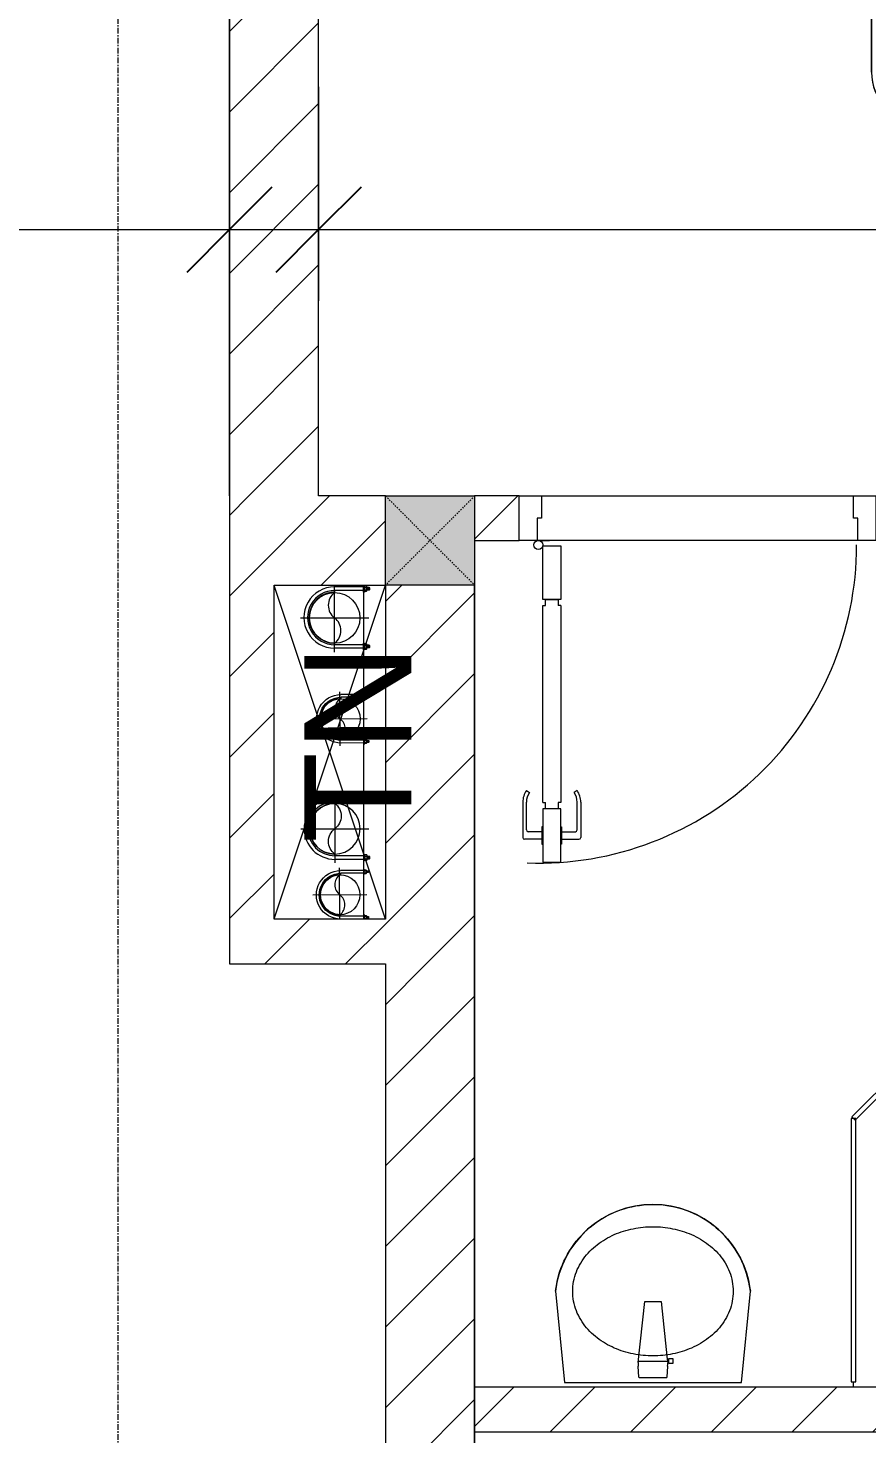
# Model space of a CAD drawing. Header units: millimetres. Extents: x 1591 to 239055, y -15958 to 83255.
# Drawn here: x 213931 to 215812, y 40232 to 43387 of the extents above; entities that cross this region are included whole.
import ezdxf

# ---------------------------------------------------------------- set-up
doc = ezdxf.new("R2010")
doc.units = ezdxf.units.MM
for name, pattern in [('Dash', [6, 3, -3]), ('Grid Line', [22.225, 12.7, -3.175, 3.175, -3.175]), ('IMPORT-CENTER _2_', [40.64, 25.4, -5.08, 5.08, -5.08])]:
    doc.linetypes.add(name, pattern=pattern)
for name, color, linetype, lineweight in [('0-1', 250, 'Continuous', 5), ('0-2', 7, 'Continuous', 9), ('A-ANNO-DIMS', 211, 'Continuous', 9), ('A-ANNO-DIMS-160', 211, 'Continuous', 9), ('A-DETL-GENF-1', 9, 'Continuous', 9), ('A-DOOR-1', 254, 'Continuous', 9), ('A-DOOR-2', 9, 'Continuous', 9), ('A-FLOR', 192, 'Continuous', 9), ('A-FLOR-1', 7, 'Continuous', 9), ('A-FLOR-2', 9, 'Continuous', 9), ('A-GLAZ-CURT-1', 254, 'Continuous', 9), ('A-GLAZ-CURT-2', 9, 'Continuous', 9), ('A-WALL-1', 253, 'Continuous', 18), ('A-WALL-2', 9, 'Continuous', 9), ('A-WALL-3', 113, 'Continuous', 18), ('A-WALL-PATT-1', 10, 'Continuous', 9), ('A-WALL-PATT-2', 111, 'Continuous', 9), ('G-ANNO-TEXT-1', 7, 'Continuous', 9), ('G-IMPT', 8, 'Continuous', 9), ('G-IMPT-2', 8, 'IMPORT-CENTER _2_', 9), ('I-FURN-1', 254, 'Continuous', 9), ('M-EQPM', 50, 'Continuous', 9), ('P-SANR-FIXT-1', 254, 'Continuous', 9), ('S-COLS', 52, 'Continuous', 9), ('S-COLS-5', 52, 'Continuous', 18), ('S-COLS-HDLN', 52, 'Dash', 9), ('S-GRID-1', 1, 'Grid Line', 9)]:
    doc.layers.add(name, color=color, linetype=linetype, lineweight=lineweight)
doc.styles.add('Arial_11', font='arial_0.ttf', dxfattribs={"height": 240})
doc.styles.add('UTM Avo', font='UTM Avo.ttf', dxfattribs={"width": 0.9, "height": 400})
doc.dimstyles.new('1_Dim_chi_tiet_2_5', dxfattribs={"dimscale": 304.8, "dimtxt": 399.720379, "dimasz": 0.629921, "dimexe": 0.524934, "dimexo": 0.0625, "dimgap": 0.052493, "dimtad": 1, "dimdec": 0, "dimrnd": 5, "dimzin": 0, "dimdsep": 46, "dimtxsty": 'UTM Avo', "dimblk1": 'OBLIQUE', "dimblk2": 'OBLIQUE', "dimsah": 1, "dimcen": 0.09, "dimdle": 0.524934, "dimazin": 0, "dimtfac": 1, "dimtdec": 4, "dimtix": 1, "dimtmove": 0, "dimatfit": 3, "dimfxl": 1.049869, "dimfxlon": 1, "dimtvp": 1, "dimtolj": 1, "dimtzin": 0, "dimarcsym": 2})
doc.dimstyles.new('1_Dim_chi_tiet_2_5_1', dxfattribs={"dimscale": 304.8, "dimtxt": 399.720379, "dimasz": 0.629921, "dimexe": 0.524934, "dimexo": 0.0625, "dimgap": 0.052493, "dimtad": 1, "dimdec": 0, "dimrnd": 5, "dimzin": 0, "dimdsep": 46, "dimtxsty": 'UTM Avo', "dimblk1": 'OBLIQUE', "dimblk2": 'OBLIQUE', "dimsah": 1, "dimcen": 0.09, "dimdle": 0.524934, "dimazin": 0, "dimtfac": 1, "dimtdec": 4, "dimtix": 1, "dimtmove": 0, "dimatfit": 3, "dimfxl": 1.049869, "dimfxlon": 1, "dimtvp": 1, "dimtolj": 1, "dimtzin": 0, "dimarcsym": 2})
pattern_1 = [(45, (0, 0), (-90.50967, 90.50967), [])]
pattern_2 = [(45, (95879.7, 0), (-90.50967, 90.50967), [])]

# ---------------------------------------------------------------- blocks, each defined once
blk = doc.blocks.new('NCV_TKTC_KET CAU_rvt-1-TKCS_MB TẦNG 6-8')
at = {"layer": 'A-FLOR-1'}
blk.add_line((118602.6, 41386.9), (118602.6, 42136.9), dxfattribs=at)
blk = doc.blocks.new('DOOR_CW_01 CANH MO-PANEL KINH - DIG_02-800x2200-CỬA NHÔM KÍNH-V25-TKCS_MB TẦNG 6-8')
at = {"layer": 'A-DETL-GENF-1'}
for p, q in [((-347, -182), (-347, -62)), ((-347, -62), (-307, -62)), ((-307, -62), (-307, -182)), ((-307, -182), (-347, -182)), ((-341, -196), (-341, -182)), ((-341, -182), (-313, -182)), ((-313, -182), (-313, -196)), ((-347, -196), (-341, -196)), ((-347, -638), (-347, -196)), ((-307, -196), (-313, -196)), ((-307, -196), (-307, -638)), ((-383.9, -611.2), (-377.3, -615.8)), ((-270.1, -611.2), (-276.7, -615.8)), ((-392, -637), (-392, -716.5)), ((-384, -699.5), (-384, -637)), ((-347, -638), (-341, -638)), ((-307, -652), (-347, -652)), ((-347, -652), (-347, -772)), ((-341, -652), (-341, -638)), ((-313, -652), (-341, -652)), ((-307, -638), (-313, -638)), ((-313, -638), (-313, -652)), ((-307, -772), (-307, -652)), ((-270, -699.5), (-270, -637)), ((-262, -637), (-262, -716.5)), ((-349, -692.2), (-349, -731.8)), ((-347, -692.2), (-349, -692.2)), ((-347, -692.2), (-347, -731.8)), ((-307, -692.2), (-307, -731.8)), ((-307, -692.2), (-305, -692.2)), ((-305, -692.2), (-305, -731.8)), ((-349, -720.5), (-388, -720.5)), ((-349, -703.5), (-380, -703.5)), ((-305, -703.5), (-274, -703.5)), ((-305, -720.5), (-266, -720.5)), ((-349, -731.8), (-347, -731.8)), ((-305, -731.8), (-307, -731.8)), ((-347, -772), (-307, -772))]:
    blk.add_line(p, q, dxfattribs=at)
blk.add_circle((-357, -60), 10, dxfattribs=at)
for centre, radius, start, end in [((-357, -60), 714, 268, 0), ((-347, -637), 45, 145, 180), ((-347, -637), 37, 145, 180), ((-307, -637), 37, 0, 35), ((-307, -637), 45, 360, 35), ((-388, -716.5), 4, 180, 270), ((-380, -699.5), 4, 180, 270), ((-274, -699.5), 4, 270, 0), ((-266, -716.5), 4, 270, 0)]:
    blk.add_arc(centre, radius, start, end, dxfattribs=at)
at = {"layer": 'A-DOOR-2'}
for p, q in [((-400, -50), (-400, 50)), ((-400, 50), (-350, 50)), ((-350, 50), (-350, 0)), ((350, 0), (350, 50)), ((350, 50), (400, 50)), ((400, 50), (400, -50)), ((-360, 0), (-360, -50)), ((-350, 0), (-360, 0)), ((360, 0), (350, 0)), ((360, -50), (360, 0)), ((-360, -50), (-400, -50)), ((-357, -50), (-332, -50)), ((400, -50), (360, -50))]:
    blk.add_line(p, q, dxfattribs=at)
blk = doc.blocks.new('bonruatreo - Chậu rửa-V29-TKCS_MB TẦNG 6-8')
at = {"layer": 'P-SANR-FIXT-1'}
for p, q in [((198.4, 0), (-198.4, 0)), ((165, 0), (-165, 0)), ((218.6, -205), (198.4, 0)), ((-198.4, 0), (-218.6, -205)), ((-33, -37.3), (-31.4, -12.2)), ((-30.2, -11), (30.2, -11)), ((31.4, -12.2), (33, -37.3)), ((-44.7, -42.8), (-35.6, -42.8)), ((-44.7, -54.2), (-44.7, -42.8)), ((-35.6, -54.2), (-44.7, -54.2)), ((-35.6, -42.8), (-35.6, -44.2)), ((-35.6, -44.2), (-33.1, -44.2)), ((-35.6, -44.2), (-35.6, -52.9)), ((-35.6, -52.9), (-35.6, -54.2)), ((-32.2, -52.9), (-35.6, -52.9)), ((-32.2, -52.9), (-33.1, -44.2)), ((32.7, -48.5), (-32.7, -48.5)), ((-18.5, -182.5), (-32.2, -52.9)), ((33, -45.4), (18.5, -182.5)), ((18.5, -182.5), (-18.5, -182.5))]:
    blk.add_line(p, q, dxfattribs=at)
at = {"layer": 'P-SANR-FIXT-1', "flags": 128}
blk.add_lwpolyline([(218.6, -205), (217.4, -213.7), (215.9, -222.4), (214, -231), (211.8, -239.5), (209.3, -247.9), (206.4, -256.2), (203.2, -264.4), (199.6, -272.5), (195.8, -280.4), (191.6, -288.1), (187.1, -295.7), (182.3, -303.1), (177.3, -310.3), (171.9, -317.3), (166.3, -324.1), (160.4, -330.6), (154.2, -336.9), (147.8, -342.9), (141.2, -348.7), (134.3, -354.2), (127.3, -359.4), (120, -364.4), (112.5, -369), (104.9, -373.4), (97.1, -377.4), (89.1, -381.2), (81, -384.6), (72.7, -387.6), (64.4, -390.4), (55.9, -392.8), (47.3, -394.8), (38.7, -396.6), (30, -397.9), (21.3, -399), (12.5, -399.6), (3.7, -400), (-5.1, -399.9), (-13.9, -399.6), (-22.6, -398.8), (-31.4, -397.8), (-40.1, -396.3), (-48.7, -394.5), (-57.2, -392.4), (-65.7, -390), (-74, -387.2), (-82.2, -384.1), (-90.3, -380.6), (-98.3, -376.8), (-106.1, -372.7), (-113.7, -368.3), (-121.1, -363.6), (-128.4, -358.7), (-135.4, -353.4), (-142.2, -347.8), (-148.8, -342), (-155.2, -335.9), (-161.3, -329.6), (-167.2, -323), (-172.8, -316.2), (-178.1, -309.2), (-183.1, -302), (-187.8, -294.6), (-192.2, -287), (-196.4, -279.2), (-200.2, -271.3), (-203.7, -263.2), (-206.8, -255), (-209.7, -246.6), (-212.2, -238.2), (-214.3, -229.7), (-216.1, -221.1), (-217.6, -212.4), (-218.6, -205)], dxfattribs=at)
at = {"layer": 'P-SANR-FIXT-1'}
for centre, radius, start, end in [((-30.1, -12.3), 1.3, 91.2278, 176.4003), ((30.1, -12.3), 1.3, 3.5997, 88.7722), ((5.5, -41.4), 38.7, 173.966, 184.1457), ((-5.5, -41.4), 38.7, 353.966, 6.034), ((0, -180), 220, 186.525, 353.475)]:
    blk.add_arc(centre, radius, start, end, dxfattribs=at)
for points in [[(-180, -205), (-180, -197.6), (-178.6, -182.7), (-172.4, -161.2), (-162.5, -141.1), (-149.4, -123), (-133.8, -107), (-116.1, -93.4), (-96.9, -82.1), (-76.5, -73.2), (-55.2, -66.5), (-33.3, -62.1), (-11.2, -59.9), (11.1, -59.9), (33.3, -62.1), (55.2, -66.5), (76.5, -73.2), (96.9, -82.1), (116.1, -93.4), (133.8, -107.1), (149.5, -123), (162.5, -141.2), (172.4, -161.2), (178.6, -182.7), (180, -197.6), (180, -205)], [(180, -205), (180, -212.4), (178.6, -227.3), (172.4, -248.8), (162.5, -268.8), (149.5, -287), (133.8, -302.9), (116.1, -316.6), (96.9, -327.9), (76.5, -336.8), (55.2, -343.5), (33.3, -347.9), (11.1, -350.1), (-11.2, -350.1), (-33.3, -347.9), (-55.2, -343.5), (-76.5, -336.8), (-96.9, -327.9), (-116.1, -316.6), (-133.8, -303), (-149.4, -287), (-162.5, -268.9), (-172.4, -248.8), (-178.6, -227.3), (-180, -212.4), (-180, -205)]]:
    blk.add_open_spline(points, degree=3, dxfattribs=at)
blk = doc.blocks.new('System Panel - Glazed-901210-TKCS_MB TẦNG 6-8')
at = {"layer": 'A-GLAZ-CURT-2'}
for p, q in [((295.3, 5), (-295.3, 5)), ((-295.3, 5), (-295.3, -5)), ((295.3, -5), (295.3, 5)), ((-295.3, -5), (295.3, -5))]:
    blk.add_line(p, q, dxfattribs=at)
blk = doc.blocks.new('System Panel - Glazed-901211-TKCS_MB TẦNG 6-8')
at = {"layer": 'A-GLAZ-CURT-2'}
for p, q in [((316.6, 5), (-316.6, 5)), ((-316.6, 5), (-316.6, -5)), ((316.6, -5), (316.6, 5)), ((-316.6, -5), (316.6, -5))]:
    blk.add_line(p, q, dxfattribs=at)
blk = doc.blocks.new('GIUONG NGU-2TAB-1600x2000 - GIUONG NGU-2TAB-1600x2000-901192-TKCS_MB TẦNG 6-8')
at = {"layer": 'I-FURN-1'}
for p, q in [((569.6, 2050), (1997.1, 2050)), ((1997.1, 2050), (569.6, 2050)), ((1997.1, 2000), (569.6, 2000)), ((458.5, 50), (458.5, 1938.9)), ((458.5, 1938.9), (458.5, 50)), ((508.5, 1938.9), (508.5, 100)), ((2058.2, 100), (2058.2, 1938.9)), ((2108.2, 1938.9), (2108.2, 50)), ((2108.2, 50), (2108.2, 1938.9)), ((8.5, 50), (8.5, 450.3)), ((8.5, 450.3), (458.5, 450.3)), ((8.5, 450.3), (458.5, 450.3)), ((8.5, 50), (8.5, 450.3)), ((458.5, 450.3), (458.5, 50)), ((458.5, 450.3), (458.5, 50)), ((2108.2, 50), (2108.2, 450.3)), ((2108.2, 450.3), (2558.2, 450.3)), ((2108.2, 450.3), (2108.2, 50)), ((2558.2, 450.3), (2108.2, 450.3)), ((2558.2, 450.3), (2558.2, 50)), ((2558.2, 50), (2558.2, 450.3)), ((233.5, 86.8), (233.5, 413.5)), ((2333.2, 86.8), (2333.2, 413.5)), ((120.2, 250.2), (346.8, 250.2)), ((2446.5, 250.2), (2219.8, 250.2)), ((508.5, 100), (2058.2, 100)), ((458.5, 50), (8.5, 50)), ((8.5, 0), (8.5, 50)), ((8.5, 50), (458.5, 50)), ((458.5, 50), (8.5, 50)), ((2108.2, 50), (458.5, 50)), ((458.5, 50), (458.5, 0)), ((458.5, 0), (458.5, 50)), ((458.5, 50), (2108.2, 50)), ((458.5, 50), (2108.2, 50)), ((2558.2, 50), (2108.2, 50)), ((2108.2, 50), (2558.2, 50)), ((2108.2, 0), (2108.2, 50)), ((2108.2, 50), (2108.2, 0)), ((2108.2, 50), (2558.2, 50)), ((2558.2, 50), (2558.2, 0)), ((458.5, 0), (8.5, 0)), ((2108.2, 0), (458.5, 0)), ((458.5, 0), (2108.2, 0)), ((2558.2, 0), (2108.2, 0))]:
    blk.add_line(p, q, dxfattribs=at)
for centre in [(233.5, 250.2), (2333.2, 250.2)]:
    blk.add_circle(centre, 150.7, dxfattribs=at)
for centre, radius, start, end in [((569.6, 1938.9), 111.1, 90, 180), ((569.6, 1938.9), 111.1, 90, 180), ((1997.1, 1938.9), 111.1, 0, 90), ((1997.1, 1938.9), 111.1, 360, 90), ((569.6, 1938.9), 61.1, 90, 180), ((1997.1, 1938.9), 61.1, 360, 90)]:
    blk.add_arc(centre, radius, start, end, dxfattribs=at)
blk = doc.blocks.new('NCV_TKTC_TANG 6 - 8_rvt-2-TKCS_MB TẦNG 6-8')
at = {"layer": 'A-WALL-PATT-1'}
h = blk.add_hatch(dxfattribs=at)
h.set_pattern_fill('FP_1', color=256, style=0, pattern_type=2)
h.set_pattern_definition(pattern_1)
h.paths.add_polyline_path([(119052.6, 42236.9), (119152.6, 42236.9), (119152.6, 42336.9), (119052.6, 42336.9)])
h.paths.add_polyline_path([(119952.6, 42236.9), (120852.6, 42236.9), (120852.6, 42336.9), (119952.6, 42336.9)])
h = blk.add_hatch(dxfattribs=at)
h.set_pattern_fill('FP_1', color=256, style=0, pattern_type=2)
h.set_pattern_definition(pattern_1)
h.paths.add_polyline_path([(119052.6, 40236.9), (120852.6, 40236.9), (120852.6, 40336.9), (119052.6, 40336.9), (119052.6, 40286.5)])
h.paths.add_polyline_path([(120952.6, 40236.9), (122752.6, 40236.9), (122752.6, 40336.9), (120952.6, 40336.9)])
at = {"layer": 'A-FLOR-2'}
for p, q in [((119202.6, 42336.9), (119902.6, 42336.9)), ((119052.6, 42136.9), (119052.6, 40336.9)), ((119902.6, 40336.9), (119902.6, 40348.9)), ((119052.6, 40236.9), (119052.6, 37236.9))]:
    blk.add_line(p, q, dxfattribs=at)
at = {"layer": 'A-WALL-1'}
for p, q in [((119152.6, 42336.9), (119052.6, 42336.9)), ((119152.6, 42236.9), (119152.6, 42336.9)), ((119052.6, 42236.9), (119152.6, 42236.9)), ((120852.6, 40336.9), (119052.6, 40336.9)), ((119052.6, 40336.9), (119052.6, 40236.9)), ((119052.6, 40236.9), (120852.6, 40236.9))]:
    blk.add_line(p, q, dxfattribs=at)
at = {"layer": 'A-WALL-2'}
for p, q in [((119202.6, 42336.9), (119902.6, 42336.9)), ((119912.6, 42236.9), (119192.6, 42236.9))]:
    blk.add_line(p, q, dxfattribs=at)
at = {"layer": 'A-DOOR-1'}
blk.add_blockref('DOOR_CW_01 CANH MO-PANEL KINH - DIG_02-800x2200-CỬA NHÔM KÍNH-V25-TKCS_MB TẦNG 6-8', (119552.6, 42286.9), dxfattribs=at)
at = {"layer": 'A-GLAZ-CURT-1'}
for name, p, rotation in [('System Panel - Glazed-901211-TKCS_MB TẦNG 6-8', (120126.4, 41163.5), 44.99999999999931), ('System Panel - Glazed-901210-TKCS_MB TẦNG 6-8', (119902.6, 40644.3), 89.99999999999957)]:
    blk.add_blockref(name, p, dxfattribs=dict(at, rotation=rotation))
at = {"layer": 'I-FURN-1', "rotation": 180}
blk.add_blockref('GIUONG NGU-2TAB-1600x2000 - GIUONG NGU-2TAB-1600x2000-901192-TKCS_MB TẦNG 6-8', (122051, 45226.9), dxfattribs=at)
at = {"layer": 'P-SANR-FIXT-1', "rotation": 180}
blk.add_blockref('bonruatreo - Chậu rửa-V29-TKCS_MB TẦNG 6-8', (119452.6, 40346.9), dxfattribs=at)
blk = doc.blocks.new('G1_SOF - BO TRU - 200x200-3056269-TKCS_MB TẦNG 6-8')
at = {"layer": 'S-COLS'}
blk.add_hatch(color=256, dxfattribs=at).paths.add_polyline_path([(100, 100), (-100, 100), (-100, -100), (100, -100)])
at = {"layer": 'S-COLS-5'}
for p, q in [((-100, 100), (100, 100)), ((-100, -100), (-100, 100)), ((100, 100), (100, -100)), ((100, -100), (-100, -100))]:
    blk.add_line(p, q, dxfattribs=at)
at = {"layer": 'S-COLS-HDLN'}
for p, q in [((100, -100), (-100, 100)), ((-100, -100), (100, 100))]:
    blk.add_line(p, q, dxfattribs=at)
blk = doc.blocks.new('TKTC_XREF_251221_MB TANG 2-7 - TKTC_XREF_260130_MB TANG 2-5_dwg_$cc-4746802-TKCS_MB TẦNG 6-8')
at = {"layer": 'G-IMPT-2'}
for p, q in [((0, -0.673), (0, 0.673)), ((-0.673, 0), (0.673, 0))]:
    blk.add_line(p, q, dxfattribs=at)
at = {"layer": 'M-EQPM'}
blk.add_circle((0, 0), 0.5, dxfattribs=at)
for centre, radius, start, end in [((0, 0), 0.5, 90, 270), ((0.188, 0.25), 0.313, 126.8699, 233.1301), ((-0.188, -0.25), 0.313, 306.8699, 53.1301)]:
    blk.add_arc(centre, radius, start, end, dxfattribs=at)
blk = doc.blocks.new('TKTC_XREF_251221_MB TANG 2-7 - TKTC_XREF_260130_MB TANG 2-5_dwg_CUM U_DN100-4746799-TKCS_MB TẦNG 6-8')
at = {"layer": 'G-IMPT'}
blk.add_hatch(color=256, dxfattribs=at).paths.add_polyline_path([(0, 61), (15.8, 58.9), (30.5, 52.8), (43.1, 43.1), (52.8, 30.5), (58.9, 15.8), (61, 0), (58.9, -15.8), (52.8, -30.5), (43.1, -43.1), (30.5, -52.8), (15.8, -58.9), (0, -61), (0, -57), (14.8, -55.1), (28.5, -49.4), (40.3, -40.3), (49.4, -28.5), (55.1, -14.8), (57, 0), (55.1, 14.8), (49.4, 28.5), (40.3, 40.3), (28.5, 49.4), (14.8, 55.1), (0, 57)])
for p, q in [((-79.1, 66.6), (-79.1, 63.4)), ((-76.6, 66.6), (-76.6, 63.4)), ((-74.6, 66.6), (-74.6, 63.4)), ((-72.7, 69.3), (-72.7, 60.7)), ((-66.9, 67.9), (-71.7, 67.9)), ((-66.9, 62.1), (-71.7, 62.1)), ((-65, 69), (0, 69)), ((-79.1, -63.4), (-79.1, -66.6)), ((-76.6, -63.4), (-76.6, -66.6)), ((-74.6, -63.4), (-74.6, -66.6)), ((-72.7, -60.7), (-72.7, -69.3)), ((-66.9, -62.1), (-71.7, -62.1)), ((-66.9, -67.9), (-71.7, -67.9)), ((-65, -69), (0, -69))]:
    blk.add_line(p, q, dxfattribs=at)
at = {"layer": 'G-IMPT', "flags": 128}
for points in [[(-72.7, 67.6), (-78.1, 67.6), (-78.1, 62.4), (-72.7, 62.4)], [(-71.7, 59.2), (-66.9, 59.2), (-66.9, 70.8), (-71.7, 70.8)], [(-66.9, 70.8), (-66.9, 72.7), (-65, 72.7), (-65, 57.3), (-66.9, 57.3), (-66.9, 59.2)], [(-65, 61), (0, 61), (0, 57)], [(-72.7, -62.4), (-78.1, -62.4), (-78.1, -67.6), (-72.7, -67.6)], [(-71.7, -70.8), (-66.9, -70.8), (-66.9, -59.2), (-71.7, -59.2)], [(-66.9, -59.2), (-66.9, -57.3), (-65, -57.3), (-65, -72.7), (-66.9, -72.7), (-66.9, -70.8)], [(-65, -61), (0, -61), (0, -57)]]:
    blk.add_lwpolyline(points, dxfattribs=at)
at = {"layer": 'G-IMPT'}
for centre, radius, start, end in [((-78.1, 66.6), 0.96, 90, 180), ((-78.1, 63.4), 0.96, 180, 270), ((-71.1, 69.3), 1.56, 112.6199, 247.3801), ((-67.9, 65), 4.8, 143.1301, 216.8699), ((-71.1, 60.7), 1.56, 112.6199, 247.3801), ((0, 0), 69, 270, 90), ((0, 0), 61, 270, 90), ((0, 0), 57, 270, 90), ((-78.1, -63.4), 0.96, 90, 180), ((-78.1, -66.6), 0.96, 180, 270), ((-71.1, -60.7), 1.56, 112.6199, 247.3801), ((-67.9, -65), 4.8, 143.1301, 216.8699), ((-71.1, -69.3), 1.56, 112.6199, 247.3801)]:
    blk.add_arc(centre, radius, start, end, dxfattribs=at)
blk = doc.blocks.new('TKTC_XREF_251221_MB TANG 2-7 - TKTC_XREF_260130_MB TANG 2-5_dwg_$cc-V128-TKCS_MB TẦNG 6-8')
at = {"layer": 'G-IMPT-2'}
for p, q in [((0, -0.673), (0, 0.649)), ((-0.673, 0), (0.673, 0))]:
    blk.add_line(p, q, dxfattribs=at)
at = {"layer": 'M-EQPM'}
blk.add_circle((0, 0), 0.5, dxfattribs=at)
for centre, radius, start, end in [((0, 0), 0.5, 90, 270), ((0.188, 0.25), 0.313, 126.8699, 233.1301), ((-0.188, -0.25), 0.313, 306.8699, 53.1301)]:
    blk.add_arc(centre, radius, start, end, dxfattribs=at)
blk = doc.blocks.new('TKTC_XREF_251221_MB TANG 2-7 - TKTC_XREF_260130_MB TANG 2-5_dwg_CUM U_DN100-4746796-TKCS_MB TẦNG 6-8')
at = {"layer": 'G-IMPT'}
blk.add_hatch(color=256, dxfattribs=at).paths.add_polyline_path([(0, 61), (0, 57), (14.8, 55.1), (28.5, 49.4), (40.3, 40.3), (49.4, 28.5), (55.1, 14.8), (57, 0), (55.1, -14.8), (49.4, -28.5), (40.3, -40.3), (28.5, -49.4), (14.8, -55.1), (0, -57), (0, -61), (15.8, -58.9), (30.5, -52.8), (43.1, -43.1), (52.8, -30.5), (58.9, -15.8), (61, 0), (58.9, 15.8), (52.8, 30.5), (43.1, 43.1), (30.5, 52.8), (15.8, 58.9)])
for p, q in [((-79.1, 66.6), (-79.1, 63.4)), ((-76.6, 66.6), (-76.6, 63.4)), ((-74.6, 66.6), (-74.6, 63.4)), ((-72.7, 69.3), (-72.7, 60.7)), ((-66.9, 67.9), (-71.7, 67.9)), ((-65, 69), (0, 69)), ((-66.9, 62.1), (-71.7, 62.1)), ((-72.7, -60.7), (-72.7, -69.3)), ((-66.9, -62.1), (-71.7, -62.1)), ((-79.1, -63.4), (-79.1, -66.6)), ((-76.6, -63.4), (-76.6, -66.6)), ((-74.6, -63.4), (-74.6, -66.6)), ((-66.9, -67.9), (-71.7, -67.9)), ((-65, -69), (0, -69))]:
    blk.add_line(p, q, dxfattribs=at)
at = {"layer": 'G-IMPT', "flags": 128}
for points in [[(-72.7, 67.6), (-78.1, 67.6), (-78.1, 62.4), (-72.7, 62.4)], [(-71.7, 59.2), (-66.9, 59.2), (-66.9, 70.8), (-71.7, 70.8)], [(-66.9, 70.8), (-66.9, 72.7), (-65, 72.7), (-65, 57.3), (-66.9, 57.3), (-66.9, 59.2)], [(-65, 61), (0, 61), (0, 57)], [(-72.7, -62.4), (-78.1, -62.4), (-78.1, -67.6), (-72.7, -67.6)], [(-71.7, -70.8), (-66.9, -70.8), (-66.9, -59.2), (-71.7, -59.2)], [(-66.9, -59.2), (-66.9, -57.3), (-65, -57.3), (-65, -72.7), (-66.9, -72.7), (-66.9, -70.8)], [(-65, -61), (0, -61), (0, -57)]]:
    blk.add_lwpolyline(points, dxfattribs=at)
at = {"layer": 'G-IMPT'}
for centre, radius, start, end in [((-78.1, 66.6), 0.96, 90, 180), ((-78.1, 63.4), 0.96, 180, 270), ((-71.1, 69.3), 1.56, 112.6199, 247.3801), ((-67.9, 65), 4.8, 143.1301, 216.8699), ((0, 0), 69, 270, 90), ((-71.1, 60.7), 1.56, 112.6199, 247.3801), ((0, 0), 61, 270, 90), ((0, 0), 57, 270, 90), ((-78.1, -63.4), 0.96, 90, 180), ((-71.1, -60.7), 1.56, 112.6199, 247.3801), ((-67.9, -65), 4.8, 143.1301, 216.8699), ((-78.1, -66.6), 0.96, 180, 270), ((-71.1, -69.3), 1.56, 112.6199, 247.3801)]:
    blk.add_arc(centre, radius, start, end, dxfattribs=at)
blk = doc.blocks.new('TKTC_XREF_251221_MB TANG 2-7 - TKTC_XREF_260130_MB TANG 2-5_dwg_$cc-4746806-TKCS_MB TẦNG 6-8')
at = {"layer": 'G-IMPT-2'}
for p, q in [((0, -0.673), (0, 0.673)), ((-0.673, 0), (0.673, 0))]:
    blk.add_line(p, q, dxfattribs=at)
at = {"layer": 'M-EQPM'}
blk.add_circle((0, 0), 0.5, dxfattribs=at)
for centre, radius, start, end in [((0, 0), 0.5, 90, 270), ((0.188, 0.25), 0.313, 126.8699, 233.1301), ((-0.188, -0.25), 0.313, 306.8699, 53.1301)]:
    blk.add_arc(centre, radius, start, end, dxfattribs=at)
blk = doc.blocks.new('TKTC_XREF_251221_MB TANG 2-7 - TKTC_XREF_260130_MB TANG 2-5_dwg_$cc-V129-TKCS_MB TẦNG 6-8')
at = {"layer": 'G-IMPT-2'}
for p, q in [((0, -0.611), (0, 0.673)), ((-0.673, 0), (0.673, 0))]:
    blk.add_line(p, q, dxfattribs=at)
at = {"layer": 'M-EQPM'}
blk.add_circle((0, 0), 0.5, dxfattribs=at)
for centre, radius, start, end in [((0, 0), 0.5, 90, 270), ((0.188, 0.25), 0.313, 126.8699, 233.1301), ((-0.188, -0.25), 0.313, 306.8699, 53.1301)]:
    blk.add_arc(centre, radius, start, end, dxfattribs=at)
blk = doc.blocks.new('TKTC_XREF_251221_MB TANG 2-7 - TKTC_XREF_260130_MB TANG 2-5_dwg_CUM U_DN100-V130-TKCS_MB TẦNG 6-8')
at = {"layer": 'G-IMPT'}
blk.add_hatch(color=256, dxfattribs=at).paths.add_polyline_path([(0, -61), (0, -57), (14.8, -55.1), (28.5, -49.4), (40.3, -40.3), (49.4, -28.5), (55.1, -14.8), (57, 0), (55.1, 14.8), (49.4, 28.5), (40.3, 40.3), (28.5, 49.4), (14.8, 55.1), (0, 57), (0, 61), (15.8, 58.9), (30.5, 52.8), (43.1, 43.1), (52.8, 30.5), (58.9, 15.8), (61, 0), (58.9, -15.8), (52.8, -30.5), (43.1, -43.1), (30.5, -52.8), (15.8, -58.9)])
for p, q in [((-79.1, 66.6), (-79.1, 63.4)), ((-76.6, 66.6), (-76.6, 63.4)), ((-74.6, 66.6), (-74.6, 63.4)), ((-72.7, 69.3), (-72.7, 60.7)), ((-66.9, 67.9), (-71.7, 67.9)), ((-66.9, 62.1), (-71.7, 62.1)), ((-65, 69), (0, 69)), ((-79.1, -63.4), (-79.1, -66.6)), ((-76.6, -63.4), (-76.6, -66.6)), ((-74.6, -63.4), (-74.6, -66.6)), ((-72.7, -60.7), (-72.7, -69.3)), ((-66.9, -62.1), (-71.7, -62.1)), ((-66.9, -67.9), (-71.7, -67.9)), ((-65, -69), (0, -69))]:
    blk.add_line(p, q, dxfattribs=at)
at = {"layer": 'G-IMPT', "flags": 128}
for points in [[(-72.7, 67.6), (-78.1, 67.6), (-78.1, 62.4), (-72.7, 62.4)], [(-71.7, 59.2), (-66.9, 59.2), (-66.9, 70.8), (-71.7, 70.8)], [(-66.9, 70.8), (-66.9, 72.7), (-65, 72.7), (-65, 57.3), (-66.9, 57.3), (-66.9, 59.2)], [(-65, 61), (0, 61), (0, 57)], [(-72.7, -62.4), (-78.1, -62.4), (-78.1, -67.6), (-72.7, -67.6)], [(-66.9, -70), (-66.9, -59.2), (-71.7, -59.2)], [(-66.9, -59.2), (-66.9, -57.3), (-65, -57.3), (-65, -70)], [(-65, -61), (0, -61), (0, -57)]]:
    blk.add_lwpolyline(points, dxfattribs=at)
at = {"layer": 'G-IMPT'}
for centre, radius, start, end in [((-78.1, 66.6), 0.96, 90, 180), ((-78.1, 63.4), 0.96, 180, 270), ((-71.1, 69.3), 1.56, 112.6199, 247.3801), ((-67.9, 65), 4.8, 143.1301, 216.8699), ((-71.1, 60.7), 1.56, 112.6199, 247.3801), ((0, 0), 69, 270, 90), ((0, 0), 61, 270, 90), ((0, 0), 57, 270, 90), ((-78.1, -63.4), 0.96, 90, 180), ((-78.1, -66.6), 0.96, 180, 270), ((-71.1, -60.7), 1.56, 112.6199, 247.3801), ((-67.9, -65), 4.8, 143.1301, 216.8699)]:
    blk.add_arc(centre, radius, start, end, dxfattribs=at)
blk = doc.blocks.new('TKTC_XREF_251221_MB TANG 2-7 - TKTC_XREF_251221_MB TANG 2-7-2039446-TKCS_MB TẦNG 6-8')
at = {"layer": 'M-EQPM'}
for p, q in [((85151.1, 24900), (85199.9, 24899.7)), ((85151.1, 24150), (85151.1, 24900))]:
    blk.add_line(p, q, dxfattribs=at)
for name, p, xscale, yscale, zscale, rotation in [('TKTC_XREF_251221_MB TANG 2-7 - TKTC_XREF_260130_MB TANG 2-5_dwg_$cc-V128-TKCS_MB TẦNG 6-8', (85085.8, 24826.2), 113.7150000000091, 113.7150000000091, 113.7150000000091, 359.9990086636432), ('TKTC_XREF_251221_MB TANG 2-7 - TKTC_XREF_260130_MB TANG 2-5_dwg_CUM U_DN100-4746796-TKCS_MB TẦNG 6-8', (85085.8, 24827.1), 0.9975000000000005, 0.9975000000000005, 0.9975000000000005, 180.000991338195), ('TKTC_XREF_251221_MB TANG 2-7 - TKTC_XREF_260130_MB TANG 2-5_dwg_$cc-4746802-TKCS_MB TẦNG 6-8', (85098.1, 24600), 90.00000000005107, 90.00000000005107, 90.00000000005107, 0.3740267799372842), ('TKTC_XREF_251221_MB TANG 2-7 - TKTC_XREF_260130_MB TANG 2-5_dwg_CUM U_DN100-4746796-TKCS_MB TẦNG 6-8', (85086.3, 24353.3), 0.9974999999999965, 0.9974999999999965, 0.9974999999999965, 180.0009913385626), ('TKTC_XREF_251221_MB TANG 2-7 - TKTC_XREF_260130_MB TANG 2-5_dwg_$cc-V129-TKCS_MB TẦNG 6-8', (85097.5, 24205), 90.00000000005107, 90.00000000005107, 90.00000000005107, 0.3740267799372842)]:
    blk.add_blockref(name, p, dxfattribs=dict(xscale=xscale, yscale=yscale, zscale=zscale, rotation=rotation))
at = {"extrusion": (0, 0, -1)}
for name, p, xscale, yscale, zscale, rotation in [('TKTC_XREF_251221_MB TANG 2-7 - TKTC_XREF_260130_MB TANG 2-5_dwg_CUM U_DN100-4746799-TKCS_MB TẦNG 6-8', (-85100, 24600), 0.7894736842105242, 0.7894736842105242, -0.7894736842105242, 359.6259732184666), ('TKTC_XREF_251221_MB TANG 2-7 - TKTC_XREF_260130_MB TANG 2-5_dwg_$cc-4746806-TKCS_MB TẦNG 6-8', (-85086.3, 24353.3), 113.7150000000092, 113.7150000000092, -113.7150000000092, 179.9990086636432), ('TKTC_XREF_251221_MB TANG 2-7 - TKTC_XREF_260130_MB TANG 2-5_dwg_CUM U_DN100-V130-TKCS_MB TẦNG 6-8', (-85099.4, 24205), 0.7894736842105242, 0.7894736842105242, -0.7894736842105242, 359.6259732184666)]:
    blk.add_blockref(name, p, dxfattribs=dict(at, xscale=xscale, yscale=yscale, zscale=zscale, rotation=rotation))
blk = doc.blocks.new('DIMBLOCK76-TKCS_MB TẦNG 6-8')
at = {"layer": 'A-ANNO-DIMS-160'}
for p, q in [((212332.3, 43254.8), (212332.3, 42774.8)), ((212332.3, 42934.8), (212332.3, 43254.8)), ((214382.3, 43254.8), (214382.3, 42774.8)), ((214382.3, 42934.8), (214382.3, 43254.8)), ((212172.3, 42934.8), (214542.3, 42934.8))]:
    blk.add_line(p, q, dxfattribs=at)
at = {"layer": 'A-ANNO-DIMS-160', "lineweight": 25}
for p, q in [((212332.3, 42934.8), (212428.3, 43030.8)), ((214382.3, 42934.8), (214478.3, 43030.8)), ((212332.3, 42934.8), (212236.3, 42838.8)), ((214382.3, 42934.8), (214286.3, 42838.8))]:
    blk.add_line(p, q, dxfattribs=at)
at = {"layer": 'A-ANNO-DIMS-160', "color": 0, "insert": (212809.5, 43454.4), "char_height": 400, "width": 1314.636, "attachment_point": 1, "line_spacing_factor": 1.110334, "style": 'UTM Avo'}
blk.add_mtext('2050', dxfattribs=at)
blk = doc.blocks.new('_Oblique')
at = {"color": 0, "linetype": 'ByBlock', "lineweight": -2}
blk.add_line((-0.5, -0.5), (0.5, 0.5), dxfattribs=at)
blk = doc.blocks.new('DIMBLOCK329-TKCS_MB TẦNG 6-8')
at = {"layer": 'A-ANNO-DIMS-160'}
for p, q in [((214582.3, 43254.8), (214582.3, 42774.8)), ((214582.3, 42934.8), (214582.3, 43254.8)), ((222932.3, 43254.8), (222932.3, 42774.8)), ((222932.3, 42934.8), (222932.3, 43254.8)), ((214422.3, 42934.8), (223092.3, 42934.8))]:
    blk.add_line(p, q, dxfattribs=at)
at = {"layer": 'A-ANNO-DIMS-160', "lineweight": 25}
for p, q in [((214582.3, 42934.8), (214678.3, 43030.8)), ((222932.3, 42934.8), (223028.3, 43030.8)), ((214582.3, 42934.8), (214486.3, 42838.8)), ((222932.3, 42934.8), (222836.3, 42838.8))]:
    blk.add_line(p, q, dxfattribs=at)
at = {"layer": 'A-ANNO-DIMS-160', "color": 0, "insert": (218209.5, 43454.4), "char_height": 400, "width": 1314.636, "attachment_point": 1, "line_spacing_factor": 1.110334, "style": 'UTM Avo'}
blk.add_mtext('8350', dxfattribs=at)

msp = doc.modelspace()

# ---------------------------------------------------------------- hatches: boundary and pattern name
at = {"layer": 'A-WALL-PATT-2'}
h = msp.add_hatch(dxfattribs=at)
h.set_pattern_fill('FP_1', color=256, style=0, pattern_type=2)
h.set_pattern_definition(pattern_2)
h.paths.add_polyline_path([(214582.3, 42336.9), (214582.3, 45237.4), (214382.3, 45237.4), (214382.3, 42336.9)])
h = msp.add_hatch(dxfattribs=at)
h.set_pattern_fill('FP_1', color=256, style=0, pattern_type=2)
h.set_pattern_definition(pattern_2)
h.paths.add_polyline_path([(214482.2, 42136.9), (214732.3, 42138.3), (214732.3, 42336.9), (214382.2, 42336.9), (214382.2, 42136.9), (214459.4, 42136.9)])
h = msp.add_hatch(dxfattribs=at)
h.set_pattern_fill('FP_1', color=256, style=0, pattern_type=2)
h.set_pattern_definition(pattern_2)
h.paths.add_polyline_path([(214482.2, 41386.9), (214482.2, 42136.9), (214382.2, 42136.9), (214382.2, 41386.9), (214459.4, 41386.9)])
h = msp.add_hatch(dxfattribs=at)
h.set_pattern_fill('FP_1', color=256, style=0, pattern_type=2)
h.set_pattern_definition(pattern_2)
h.paths.add_polyline_path([(214862.4, 41286.9), (214932.2, 41286.9), (214932.2, 42136.9), (214732.2, 42136.9), (214732.2, 41286.9)])
h = msp.add_hatch(dxfattribs=at)
h.set_pattern_fill('FP_1', color=256, style=0, pattern_type=2)
h.set_pattern_definition(pattern_2)
h.paths.add_polyline_path([(214459.4, 41286.9), (214732.2, 41286.9), (214732.2, 41386.9), (214382.2, 41386.9), (214382.2, 41286.9)])
h = msp.add_hatch(dxfattribs=at)
h.set_pattern_fill('FP_1', color=256, style=0, pattern_type=2)
h.set_pattern_definition(pattern_2)
h.paths.add_polyline_path([(214732.2, 37236.9), (214932.2, 37236.9), (214932.2, 37385.3), (214732.2, 37385.3)])
h.paths.add_polyline_path([(214862.4, 38475.3), (214932.2, 38475.3), (214932.2, 41286.9), (214732.2, 41286.9), (214732.2, 38475.3)])

# ---------------------------------------------------------------- linework, layer by layer
at = {"layer": '0-2'}
for p, q in [((214482.2, 41387.8), (214732.2, 42136.5)), ((214732.3, 41386.9), (214482.2, 42136.1))]:
    msp.add_line(p, q, dxfattribs=at)
at = {"layer": 'A-FLOR'}
msp.add_line((214382.2, 42336.9), (214382.2, 45436.9), dxfattribs=at)
at = {"layer": 'A-WALL-3'}
for p, q in [((214382.3, 45437.4), (214382.3, 42336.9)), ((214582.3, 42336.9), (214582.3, 45237.4)), ((214382.2, 42336.9), (214382.2, 41286.9)), ((214732.3, 42336.9), (214582.3, 42336.9)), ((214482.2, 41386.9), (214482.2, 42136.9)), ((214482.2, 42136.9), (214732.2, 42136.9)), ((214732.2, 42136.9), (214732.2, 41386.9)), ((214932.2, 38475.3), (214932.2, 42136.9)), ((214732.2, 41386.9), (214482.2, 41386.9)), ((214382.2, 41286.9), (214732.2, 41286.9)), ((214732.2, 41286.9), (214732.2, 38475.3))]:
    msp.add_line(p, q, dxfattribs=at)
at = {"layer": 'S-GRID-1'}
msp.add_line((214132.3, 19149.4), (214132.3, 77012.5), dxfattribs=at)

# ---------------------------------------------------------------- block references
at = {"layer": '0-1'}
for name in ['NCV_TKTC_KET CAU_rvt-1-TKCS_MB TẦNG 6-8', 'NCV_TKTC_TANG 6 - 8_rvt-2-TKCS_MB TẦNG 6-8']:
    msp.add_blockref(name, (95879.7, 0), dxfattribs=at)
at = {"layer": 'M-EQPM'}
msp.add_blockref('TKTC_XREF_251221_MB TANG 2-7 - TKTC_XREF_251221_MB TANG 2-7-2039446-TKCS_MB TẦNG 6-8', (129532.3, 17236.9), dxfattribs=at)
at = {"layer": 'S-COLS', "rotation": 180}
msp.add_blockref('G1_SOF - BO TRU - 200x200-3056269-TKCS_MB TẦNG 6-8', (214832.3, 42236.9), dxfattribs=at)

# ---------------------------------------------------------------- texts
at = {"layer": 'G-ANNO-TEXT-1', "insert": (214670, 41781.4), "char_height": 240, "width": 624, "attachment_point": 5, "rotation": 90, "line_spacing_factor": 0.936439, "style": 'Arial_11'}
msp.add_mtext('\\pt79.9992,160.0008,240,319.9992,400.0008,480,559.9992,640.0008,720,799.9992,880.0008,960,1039.9992,1120.0008,1200,1279.9992,1360.0008,1440,1519.9992,1600.0008,1680,1759.9992,1840.0008,1920,1999.9992,2080.0008,2160,2239.9992,2320.0008,2400,2479.9992,2560.0008;TN', dxfattribs=at)
msp.add_mtext('\\pt79.9992,160.0008,240,319.9992,400.0008,480,559.9992,640.0008,720,799.9992,880.0008,960,1039.9992,1120.0008,1200,1279.9992,1360.0008,1440,1519.9992,1600.0008,1680,1759.9992,1840.0008,1920,1999.9992,2080.0008,2160,2239.9992,2320.0008,2400,2479.9992,2560.0008;TN', dxfattribs=at)

# ---------------------------------------------------------------- dimensions: what is measured, and where the dimension line sits
at = {"layer": 'A-ANNO-DIMS'}
for base, p1, p2, dimstyle, override, picture, middle in [((214382.3, 42934.8), (212332.3, 43254.8), (214382.3, 43254.8), '1_Dim_chi_tiet_2_5', {"dimpost": '<>', "dimfxl": 2050}, 'DIMBLOCK76-TKCS_MB TẦNG 6-8', (213357.3, 43157.8)), ((222932.3, 42934.8), (214582.3, 43254.8), (222932.3, 43254.8), '1_Dim_chi_tiet_2_5_1', {"dimpost": '<>', "dimfxl": 8350}, 'DIMBLOCK329-TKCS_MB TẦNG 6-8', (218757.3, 43157.8))]:
    dim = msp.add_linear_dim(base=base, p1=p1, p2=p2, dimstyle=dimstyle, override=override, dxfattribs=at)
    dim.commit()
    dim.dimension.update_dxf_attribs({"geometry": picture, "text_midpoint": middle})

doc.saveas('drawing.dxf')
